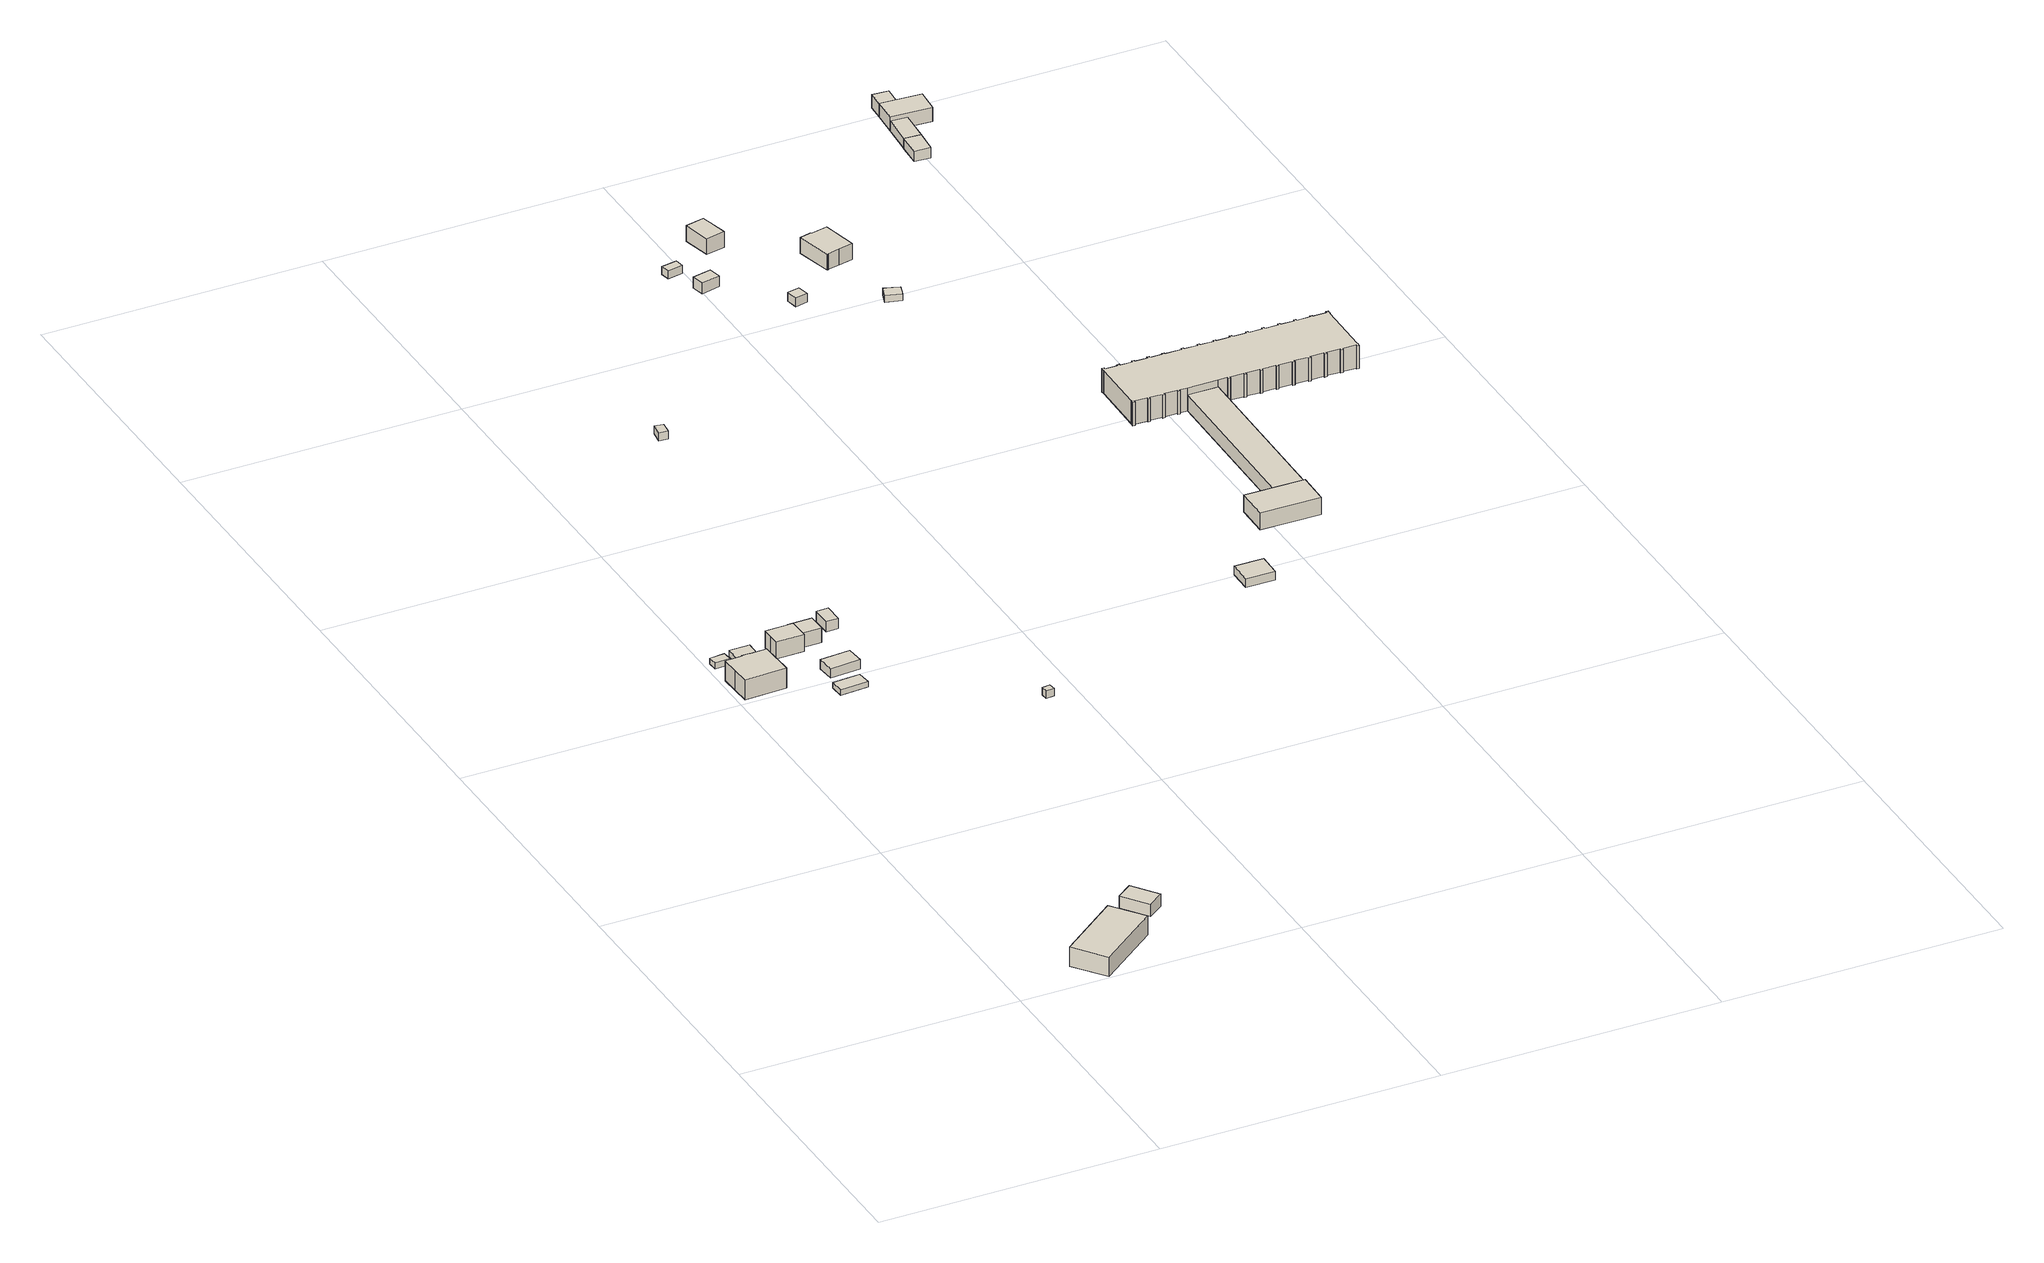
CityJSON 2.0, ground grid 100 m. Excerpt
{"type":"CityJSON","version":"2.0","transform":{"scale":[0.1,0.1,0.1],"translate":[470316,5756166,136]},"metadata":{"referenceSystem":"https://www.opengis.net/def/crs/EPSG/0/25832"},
"CityObjects":{
"building1":{"type":"Building","attributes":{"Gemeindeschluessel":"05711000","BezugspunktDach":"2000","function":"31001_2410","measuredHeight":9.26},"address":[{"country":"Germany","locality":"Bielefeld","thoroughfareNumber":"10","thoroughfareName":"Paderborner Straße"}],"geometry":[{"type":"Solid","lod":"1","boundaries":[[[[0,1,2,3]],[[4,5,6,7]],[[4,7,3,2]],[[5,4,2,1]],[[6,5,1,0]],[[7,6,0,3]]]]}]},
"building2":{"type":"Building","attributes":{"Gemeindeschluessel":"05711000","BezugspunktDach":"2000","function":"31001_2410","measuredHeight":5.54},"address":[{"country":"Germany","locality":"Bielefeld","thoroughfareNumber":"10","thoroughfareName":"Paderborner Straße"}],"geometry":[{"type":"Solid","lod":"1","boundaries":[[[[8,9,10,11]],[[12,13,14,15]],[[12,15,11,10]],[[13,12,10,9]],[[14,13,9,8]],[[15,14,8,11]]]]}]},
"building3":{"type":"Building","attributes":{"Gemeindeschluessel":"05711000","BezugspunktDach":"2000","function":"31001_1010","measuredHeight":11.24},"address":[{"country":"Germany","locality":"Bielefeld","thoroughfareNumber":"75","thoroughfareName":"Paderborner Straße"}],"geometry":[{"type":"Solid","lod":"1","boundaries":[[[[16,17,18,19,20,21,22,23,24,25]],[[26,27,28,29,30,31,32,33,34,35]],[[26,35,25,24]],[[27,26,24,23]],[[28,27,23,22]],[[29,28,22,21]],[[30,29,21,20]],[[31,30,20,19]],[[32,31,19,18]],[[33,32,18,17]],[[34,33,17,16]],[[35,34,16,25]]]]}]},
"building4":{"type":"Building","attributes":{"Gemeindeschluessel":"05711000","BezugspunktDach":"2000","function":"51009_1610","measuredHeight":2.2},"address":[{"country":"Germany"}],"geometry":[{"type":"Solid","lod":"1","boundaries":[[[[36,37,38,39]],[[40,41,42,43]],[[40,43,39,38]],[[41,40,38,37]],[[42,41,37,36]],[[43,42,36,39]]]]}]},
"building5":{"type":"Building","attributes":{"Gemeindeschluessel":"05711000","BezugspunktDach":"2000","function":"51009_1611","measuredHeight":2.4},"address":[{"country":"Germany"}],"geometry":[{"type":"Solid","lod":"1","boundaries":[[[[44,45,46,47]],[[48,49,50,51]],[[48,51,47,46]],[[49,48,46,45]],[[50,49,45,44]],[[51,50,44,47]]]]}]},
"building6":{"type":"Building","attributes":{"Gemeindeschluessel":"05711000","BezugspunktDach":"2000","function":"31001_9998","measuredHeight":1.96},"address":[{"country":"Germany","locality":"Bielefeld","thoroughfareNumber":"75","thoroughfareName":"Paderborner Straße"}],"geometry":[{"type":"Solid","lod":"1","boundaries":[[[[52,53,54,55]],[[56,57,58,59]],[[56,59,55,54]],[[57,56,54,53]],[[58,57,53,52]],[[59,58,52,55]]]]}]},
"building7":{"type":"Building","attributes":{"Gemeindeschluessel":"05711000","function":"31001_1010"},"address":[{"country":"Germany","locality":"Bielefeld","thoroughfareNumber":"77","thoroughfareName":"Paderborner Straße"}],"children":["building7-1","building7-2"]},
"building7-1":{"type":"BuildingPart","attributes":{"BezugspunktDach":"2000","measuredHeight":7.01},"parents":["building7"],"geometry":[{"type":"Solid","lod":"1","boundaries":[[[[60,61,62,63,64,65,66,67]],[[68,69,70,71,72,73,74,75]],[[68,75,67,66]],[[69,68,66,65]],[[70,69,65,64]],[[71,70,64,63]],[[72,71,63,62]],[[73,72,62,61]],[[74,73,61,60]],[[75,74,60,67]]]]}]},
"building7-2":{"type":"BuildingPart","attributes":{"BezugspunktDach":"2000","measuredHeight":7.21},"address":[{"country":"Germany","locality":"Bielefeld","thoroughfareNumber":"77","thoroughfareName":"Paderborner Straße"}],"parents":["building7"],"geometry":[{"type":"Solid","lod":"1","boundaries":[[[[76,77,78,79,80,81,82,83]],[[84,85,86,87,88,89,90,91]],[[84,91,83,82]],[[85,84,82,81]],[[86,85,81,80]],[[87,86,80,79]],[[88,87,79,78]],[[89,88,78,77]],[[90,89,77,76]],[[91,90,76,83]]]]}]},
"building8":{"type":"Building","attributes":{"Gemeindeschluessel":"05711000","BezugspunktDach":"2000","function":"31001_2460","measuredHeight":3.53},"address":[{"country":"Germany","locality":"Bielefeld","thoroughfareNumber":"75","thoroughfareName":"Paderborner Straße"}],"geometry":[{"type":"Solid","lod":"1","boundaries":[[[[92,93,94,95]],[[96,97,98,99]],[[96,99,95,94]],[[97,96,94,93]],[[98,97,93,92]],[[99,98,92,95]]]]}]},
"building9":{"type":"Building","attributes":{"Gemeindeschluessel":"05711000","BezugspunktDach":"2000","function":"31001_2460","measuredHeight":4.7},"address":[{"country":"Germany","locality":"Bielefeld","thoroughfareNumber":"77","thoroughfareName":"Paderborner Straße"}],"geometry":[{"type":"Solid","lod":"1","boundaries":[[[[100,101,102,103]],[[104,105,106,107]],[[104,107,103,102]],[[105,104,102,101]],[[106,105,101,100]],[[107,106,100,103]]]]}]},
"building10":{"type":"Building","attributes":{"Gemeindeschluessel":"05711000","BezugspunktDach":"2000","function":"31001_2523","measuredHeight":2.85},"address":[{"country":"Germany"}],"geometry":[{"type":"Solid","lod":"1","boundaries":[[[[108,109,110,111]],[[112,113,114,115]],[[112,115,111,110]],[[113,112,110,109]],[[114,113,109,108]],[[115,114,108,111]]]]}]},
"building11":{"type":"Building","attributes":{"Gemeindeschluessel":"05711000","BezugspunktDach":"2000","function":"31001_2500","measuredHeight":2.95},"address":[{"country":"Germany","locality":"Bielefeld","thoroughfareNumber":"3","thoroughfareName":"Am Schießstand"}],"geometry":[{"type":"Solid","lod":"1","boundaries":[[[[116,117,118,119]],[[120,121,122,123]],[[120,123,119,118]],[[121,120,118,117]],[[122,121,117,116]],[[123,122,116,119]]]]}]},
"building12":{"type":"Building","attributes":{"Gemeindeschluessel":"05711000","BezugspunktDach":"2000","function":"31001_2740","measuredHeight":3.48},"address":[{"country":"Germany","locality":"Bielefeld","thoroughfareNumber":"18","thoroughfareName":"Am Schießstand"}],"geometry":[{"type":"Solid","lod":"1","boundaries":[[[[124,125,126,127]],[[128,129,130,131]],[[128,131,127,126]],[[129,128,126,125]],[[130,129,125,124]],[[131,130,124,127]]]]}]},
"building13":{"type":"Building","attributes":{"Gemeindeschluessel":"05711000","BezugspunktDach":"2000","function":"31001_9998","measuredHeight":5.47},"address":[{"country":"Germany","locality":"Bielefeld","thoroughfareNumber":"18","thoroughfareName":"Am Schießstand"}],"geometry":[{"type":"Solid","lod":"1","boundaries":[[[[132,133,134,135]],[[136,137,138,139]],[[136,139,135,134]],[[137,136,134,133]],[[138,137,133,132]],[[139,138,132,135]]]]}]},
"building14":{"type":"Building","attributes":{"Gemeindeschluessel":"05711000","BezugspunktDach":"2000","function":"51009_1610","measuredHeight":3.13},"address":[{"country":"Germany"}],"geometry":[{"type":"Solid","lod":"1","boundaries":[[[[140,141,142,143]],[[144,145,146,147]],[[144,147,143,142]],[[145,144,142,141]],[[146,145,141,140]],[[147,146,140,143]]]]}]},
"building15":{"type":"Building","attributes":{"Gemeindeschluessel":"05711000","BezugspunktDach":"2000","function":"31001_9998","measuredHeight":4.25},"address":[{"country":"Germany","locality":"Bielefeld","thoroughfareNumber":"18","thoroughfareName":"Am Schießstand"}],"geometry":[{"type":"Solid","lod":"1","boundaries":[[[[148,149,150,151]],[[152,153,154,155]],[[152,155,151,150]],[[153,152,150,149]],[[154,153,149,148]],[[155,154,148,151]]]]}]},
"building16":{"type":"Building","attributes":{"Gemeindeschluessel":"05711000","BezugspunktDach":"2000","function":"31001_9998","measuredHeight":7.94},"address":[{"country":"Germany","locality":"Bielefeld","thoroughfareNumber":"18","thoroughfareName":"Am Schießstand"}],"geometry":[{"type":"Solid","lod":"1","boundaries":[[[[156,157,158,159]],[[160,161,162,163]],[[160,163,159,158]],[[161,160,158,157]],[[162,161,157,156]],[[163,162,156,159]]]]}]},
"building17":{"type":"Building","attributes":{"Gemeindeschluessel":"05711000","BezugspunktDach":"2000","function":"31001_2740","measuredHeight":2.81},"address":[{"country":"Germany","locality":"Bielefeld","thoroughfareNumber":"18","thoroughfareName":"Am Schießstand"}],"geometry":[{"type":"Solid","lod":"1","boundaries":[[[[164,165,166,167]],[[168,169,170,171]],[[168,171,167,166]],[[169,168,166,165]],[[170,169,165,164]],[[171,170,164,167]]]]}]},
"building18":{"type":"Building","attributes":{"Gemeindeschluessel":"05711000","BezugspunktDach":"2000","function":"31001_1010","measuredHeight":8.94},"address":[{"country":"Germany","locality":"Bielefeld","thoroughfareNumber":"18","thoroughfareName":"Am Schießstand"}],"geometry":[{"type":"Solid","lod":"1","boundaries":[[[[172,173,174,175,176,177,178,179,180,181]],[[182,183,184,185,186,187,188,189,190,191]],[[182,191,181,180]],[[183,182,180,179]],[[184,183,179,178]],[[185,184,178,177]],[[186,185,177,176]],[[187,186,176,175]],[[188,187,175,174]],[[189,188,174,173]],[[190,189,173,172]],[[191,190,172,181]]]]}]},
"building19":{"type":"Building","attributes":{"Gemeindeschluessel":"05711000","BezugspunktDach":"2000","function":"31001_1100","measuredHeight":8.61},"address":[{"country":"Germany","locality":"Bielefeld","thoroughfareNumber":"20","thoroughfareName":"Am Schießstand"}],"geometry":[{"type":"Solid","lod":"1","boundaries":[[[[192,193,194,195]],[[196,197,198,199]],[[196,199,195,194]],[[197,196,194,193]],[[198,197,193,192]],[[199,198,192,195]]]]}]},
"building20":{"type":"Building","attributes":{"Gemeindeschluessel":"05711000","BezugspunktDach":"2000","function":"31001_2720","measuredHeight":8.12},"address":[{"country":"Germany","locality":"Bielefeld","thoroughfareNumber":"20","thoroughfareName":"Am Schießstand"}],"geometry":[{"type":"Solid","lod":"1","boundaries":[[[[200,201,202,203]],[[204,205,206,207]],[[204,207,203,202]],[[205,204,202,201]],[[206,205,201,200]],[[207,206,200,203]]]]}]},
"building21":{"type":"Building","attributes":{"Gemeindeschluessel":"05711000","BezugspunktDach":"2100","function":"31001_2720","measuredHeight":8.75},"address":[{"country":"Germany","locality":"Bielefeld","thoroughfareNumber":"20","thoroughfareName":"Am Schießstand"}],"geometry":[{"type":"Solid","lod":"1","boundaries":[[[[208,209,210,211,212,213,214,215,216,217,218,219,220,221,222,223,224,225,226,227,228,229,230,231,232,233,234,235,236,237,238,239,240,241,242,243,244,245,246,247,248,249,250,251,252,253,254,255,256,257,258,259,260,261,262,263,264,265,266,267,268,269,270,271,272,273,274,275,276,277,278,279,280,281,282,283,284,285,286,287,288,289,290,291,292,293,294,295,296,297,298,299,300,301,302,303,304,305,306,307,308,309,310,311,312,313,314,315,316,317,318,319,320,321,322,323,324,325,326]],[[327,328,329,330,331,332,333,334,335,336,337,338,339,340,341,342,343,344,345,346,347,348,349,350,351,352,353,354,355,356,357,358,359,360,361,362,363,364,365,366,367,368,369,370,371,372,373,374,375,376,377,378,379,380,381,382,383,384,385,386,387,388,389,390,391,392,393,394,395,396,397,398,399,400,401,402,403,404,405,406,407,408,409,410,411,412,413,414,415,416,417,418,419,420,421,207,206,422,423,424,425,426,427,428,429,430,431,432,433,434,435,436,437,438,439,440,441,442,443]],[[327,443,326,325]],[[328,327,325,324]],[[329,328,324,323]],[[330,329,323,322]],[[331,330,322,321]],[[332,331,321,320]],[[333,332,320,319]],[[334,333,319,318]],[[335,334,318,317]],[[336,335,317,316]],[[337,336,316,315]],[[338,337,315,314]],[[339,338,314,313]],[[340,339,313,312]],[[341,340,312,311]],[[342,341,311,310]],[[343,342,310,309]],[[344,343,309,308]],[[345,344,308,307]],[[346,345,307,306]],[[347,346,306,305]],[[348,347,305,304]],[[349,348,304,303]],[[350,349,303,302]],[[351,350,302,301]],[[352,351,301,300]],[[353,352,300,299]],[[354,353,299,298]],[[355,354,298,297]],[[356,355,297,296]],[[357,356,296,295]],[[358,357,295,294]],[[359,358,294,293]],[[360,359,293,292]],[[361,360,292,291]],[[362,361,291,290]],[[363,362,290,289]],[[364,363,289,288]],[[365,364,288,287]],[[366,365,287,286]],[[367,366,286,285]],[[368,367,285,284]],[[369,368,284,283]],[[370,369,283,282]],[[371,370,282,281]],[[372,371,281,280]],[[373,372,280,279]],[[374,373,279,278]],[[375,374,278,277]],[[376,375,277,276]],[[377,376,276,275]],[[378,377,275,274]],[[379,378,274,273]],[[380,379,273,272]],[[381,380,272,271]],[[382,381,271,270]],[[383,382,270,269]],[[384,383,269,268]],[[385,384,268,267]],[[386,385,267,266]],[[387,386,266,265]],[[388,387,265,264]],[[389,388,264,263]],[[390,389,263,262]],[[391,390,262,261]],[[392,391,261,260]],[[393,392,260,259]],[[394,393,259,258]],[[395,394,258,257]],[[396,395,257,256]],[[397,396,256,255]],[[398,397,255,254]],[[399,398,254,253]],[[400,399,253,252]],[[401,400,252,251]],[[402,401,251,250]],[[403,402,250,249]],[[404,403,249,248]],[[405,404,248,247]],[[406,405,247,246]],[[407,406,246,245]],[[408,407,245,244]],[[409,408,244,243]],[[410,409,243,242]],[[411,410,242,241]],[[412,411,241,240]],[[413,412,240,239]],[[414,413,239,238]],[[415,414,238,237]],[[416,415,237,236]],[[417,416,236,235]],[[418,417,235,234]],[[419,418,234,233]],[[420,419,233,232]],[[421,420,232,231]],[[207,421,231,230]],[[206,207,230,229]],[[422,206,229,228]],[[423,422,228,227]],[[424,423,227,226]],[[425,424,226,225]],[[426,425,225,224]],[[427,426,224,223]],[[428,427,223,222]],[[429,428,222,221]],[[430,429,221,220]],[[431,430,220,219]],[[432,431,219,218]],[[433,432,218,217]],[[434,433,217,216]],[[435,434,216,215]],[[436,435,215,214]],[[437,436,214,213]],[[438,437,213,212]],[[439,438,212,211]],[[440,439,211,210]],[[441,440,210,209]],[[442,441,209,208]],[[443,442,208,326]]]]}]},
"building22":{"type":"Building","attributes":{"Gemeindeschluessel":"05711000","BezugspunktDach":"2000","function":"51009_1610","measuredHeight":3.89},"address":[{"country":"Germany"}],"geometry":[{"type":"Solid","lod":"1","boundaries":[[[[444,445,446,447]],[[448,449,450,451]],[[448,451,447,446]],[[449,448,446,445]],[[450,449,445,444]],[[451,450,444,447]]]]}]},
"building23":{"type":"Building","attributes":{"Gemeindeschluessel":"05711000","function":"31001_2100"},"address":[{"country":"Germany","locality":"Bielefeld","thoroughfareNumber":"4","thoroughfareName":"Am Schießstand"}],"children":["building23-1","building23-2","building23-3"]},
"building23-1":{"type":"BuildingPart","attributes":{"BezugspunktDach":"2000","measuredHeight":5.23},"parents":["building23"],"geometry":[{"type":"Solid","lod":"1","boundaries":[[[[452,453,454,455]],[[456,457,458,459]],[[456,459,455,454]],[[457,456,454,453]],[[458,457,453,452]],[[459,458,452,455]]]]}]},
"building23-2":{"type":"BuildingPart","attributes":{"BezugspunktDach":"2000","measuredHeight":3.78},"parents":["building23"],"geometry":[{"type":"Solid","lod":"1","boundaries":[[[[460,444,447,461]],[[462,463,457,464]],[[462,464,461,447]],[[463,462,447,444]],[[457,463,444,460]],[[464,457,460,461]]]]}]},
"building23-3":{"type":"BuildingPart","attributes":{"BezugspunktDach":"2000","measuredHeight":4.93},"parents":["building23"],"geometry":[{"type":"Solid","lod":"1","boundaries":[[[[465,466,467,468]],[[469,458,470,471]],[[469,471,468,467]],[[458,469,467,466]],[[470,458,466,465]],[[471,470,465,468]]]]}]}
},
"vertices":[
[456,289,81],[235,118,81],[321,6,81],[542,177,81],[321,6,9],[235,118,9],[456,289,9],[542,177,9],
[585,394,62],[529,353,62],[596,263,62],[651,304,62],[596,263,16],[529,353,16],[585,394,16],[651,304,16],
[61,2117,113],[61,2114,113],[1,2112,113],[3,2046,113],[6,1981,113],[156,1986,113],[153,2052,113],[151,2118,113],[91,2116,113],[91,2118,113],[91,2116,38],[151,2118,38],[153,2052,38],[156,1986,38],[6,1981,38],[3,2046,38],[1,2112,38],[61,2114,38],[61,2117,38],[91,2118,38],
[57,2233,57],[3,2229,57],[6,2194,57],[60,2198,57],[6,2194,35],[3,2229,35],[57,2233,35],[60,2198,35],
[152,2243,58],[79,2243,58],[79,2185,58],[151,2185,58],[79,2185,34],[79,2243,34],[152,2243,34],[151,2185,34],
[386,1925,60],[286,1918,60],[289,1867,60],[390,1874,60],[289,1867,40],[286,1918,40],[386,1925,40],[390,1874,40],
[308,2186,98],[307,2203,98],[306,2241,98],[292,2241,98],[206,2239,98],[207,2202,98],[208,2164,98],[308,2166,98],[208,2164,34],[207,2202,34],[206,2239,34],[292,2241,34],[306,2241,34],[307,2203,34],[308,2186,34],[308,2166,34],
[292,2253,90],[292,2241,90],[306,2241,90],[307,2220,90],[308,2186,90],[380,2187,90],[380,2221,90],[379,2254,90],[380,2221,35],[380,2187,35],[308,2186,35],[307,2220,35],[306,2241,35],[292,2241,35],[292,2253,35],[379,2254,35],
[413,2050,73],[303,2042,73],[308,1977,73],[417,1985,73],[308,1977,38],[303,2042,38],[413,2050,38],[417,1985,38],
[465,2309,74],[421,2308,74],[422,2239,74],[465,2239,74],[422,2239,35],[421,2308,35],[465,2309,35],[465,2239,35],
[886,1571,79],[857,1567,79],[859,1543,79],[889,1546,79],[859,1543,51],[857,1567,51],[886,1571,51],[889,1546,51],
[454,3536,79],[448,3492,79],[480,3487,79],[486,3531,79],[480,3487,49],[448,3492,49],[454,3536,49],[486,3531,49],
[953,4381,91],[896,4371,91],[902,4338,91],[958,4348,91],[902,4338,62],[896,4371,62],[953,4381,62],[958,4348,62],
[1019,4270,101],[950,4255,101],[960,4211,101],[1028,4226,101],[960,4211,60],[950,4255,60],[1019,4270,60],[1028,4226,60],
[1732,1955,78],[1731,1869,78],[1835,1868,78],[1837,1954,78],[1835,1868,46],[1731,1869,46],[1732,1955,46],[1837,1954,46],
[1230,4062,91],[1186,4053,91],[1194,4010,91],[1239,4020,91],[1194,4010,58],[1186,4053,58],[1230,4062,58],[1239,4020,58],
[1124,4532,120],[1056,4517,120],[1079,4416,120],[1147,4431,120],[1079,4416,61],[1056,4517,61],[1124,4532,61],[1147,4431,61],
[1474,3953,83],[1460,3910,83],[1516,3893,83],[1529,3935,83],[1516,3893,58],[1460,3910,58],[1474,3953,58],[1529,3935,58],
[1402,4303,118],[1391,4301,118],[1391,4303,118],[1350,4294,118],[1381,4164,118],[1385,4165,118],[1384,4167,118],[1431,4176,118],[1482,4187,118],[1454,4314,118],[1482,4187,59],[1431,4176,59],[1384,4167,59],[1385,4165,59],[1381,4164,59],[1350,4294,59],[1391,4303,59],[1391,4301,59],[1402,4303,59],[1454,4314,59],
[1922,2267,119],[1920,2147,119],[2136,2144,119],[2138,2265,119],[2136,2144,56],[1920,2147,56],[1922,2267,56],[2138,2265,56],
[2033,2894,117],[2025,2266,117],[2133,2265,117],[2141,2893,117],[2133,2265,56],[2025,2266,56],[2033,2894,56],[2141,2893,56],
[1848,3120,143],[1840,3120,143],[1840,3107,143],[1841,3107,143],[1838,2904,143],[1837,2904,143],[1837,2891,143],[1845,2891,143],[1845,2897,143],[1890,2896,143],[1890,2890,143],[1898,2890,143],[1898,2896,143],[1943,2895,143],[1943,2890,143],[1951,2890,143],[1951,2895,143],[1996,2895,143],[1996,2889,143],[2004,2889,143],[2004,2895,143],[2033,2894,143],[2141,2893,143],[2174,2893,143],[2174,2887,143],[2182,2887,143],[2183,2893,143],[2231,2892,143],[2231,2886,143],[2239,2886,143],[2239,2892,143],[2288,2891,143],[2288,2886,143],[2296,2885,143],[2296,2891,143],[2345,2891,143],[2345,2885,143],[2353,2885,143],[2353,2891,143],[2402,2890,143],[2402,2884,143],[2410,2884,143],[2410,2890,143],[2459,2889,143],[2459,2884,143],[2467,2883,143],[2467,2889,143],[2515,2889,143],[2515,2883,143],[2524,2883,143],[2524,2889,143],[2572,2888,143],[2572,2882,143],[2581,2882,143],[2581,2888,143],[2629,2887,143],[2629,2882,143],[2637,2881,143],[2638,2895,143],[2637,2895,143],[2639,3097,143],[2640,3097,143],[2640,3102,143],[2640,3111,143],[2632,3111,143],[2632,3105,143],[2583,3105,143],[2583,3111,143],[2575,3111,143],[2575,3106,143],[2526,3106,143],[2526,3112,143],[2518,3112,143],[2518,3106,143],[2470,3107,143],[2470,3113,143],[2462,3113,143],[2461,3107,143],[2413,3107,143],[2413,3113,143],[2405,3113,143],[2405,3108,143],[2356,3108,143],[2356,3114,143],[2348,3114,143],[2348,3108,143],[2299,3109,143],[2299,3115,143],[2291,3115,143],[2291,3109,143],[2242,3109,143],[2242,3115,143],[2234,3115,143],[2234,3109,143],[2185,3110,143],[2185,3116,143],[2177,3116,143],[2177,3110,143],[2128,3111,143],[2128,3116,143],[2120,3117,143],[2120,3111,143],[2060,3111,143],[2060,3117,143],[2052,3117,143],[2052,3112,143],[2007,3112,143],[2007,3118,143],[1999,3118,143],[1999,3112,143],[1954,3113,143],[1954,3118,143],[1946,3119,143],[1946,3113,143],[1901,3113,143],[1901,3119,143],[1893,3119,143],[1893,3113,143],[1848,3114,143],[1893,3113,56],[1893,3119,56],[1901,3119,56],[1901,3113,56],[1946,3113,56],[1946,3119,56],[1954,3118,56],[1954,3113,56],[1999,3112,56],[1999,3118,56],[2007,3118,56],[2007,3112,56],[2052,3112,56],[2052,3117,56],[2060,3117,56],[2060,3111,56],[2120,3111,56],[2120,3117,56],[2128,3116,56],[2128,3111,56],[2177,3110,56],[2177,3116,56],[2185,3116,56],[2185,3110,56],[2234,3109,56],[2234,3115,56],[2242,3115,56],[2242,3109,56],[2291,3109,56],[2291,3115,56],[2299,3115,56],[2299,3109,56],[2348,3108,56],[2348,3114,56],[2356,3114,56],[2356,3108,56],[2405,3108,56],[2405,3113,56],[2413,3113,56],[2413,3107,56],[2461,3107,56],[2462,3113,56],[2470,3113,56],[2470,3107,56],[2518,3106,56],[2518,3112,56],[2526,3112,56],[2526,3106,56],[2575,3106,56],[2575,3111,56],[2583,3111,56],[2583,3105,56],[2632,3105,56],[2632,3111,56],[2640,3111,56],[2640,3102,56],[2640,3097,56],[2639,3097,56],[2637,2895,56],[2638,2895,56],[2637,2881,56],[2629,2882,56],[2629,2887,56],[2581,2888,56],[2581,2882,56],[2572,2882,56],[2572,2888,56],[2524,2889,56],[2524,2883,56],[2515,2883,56],[2515,2889,56],[2467,2889,56],[2467,2883,56],[2459,2884,56],[2459,2889,56],[2410,2890,56],[2410,2884,56],[2402,2884,56],[2402,2890,56],[2353,2891,56],[2353,2885,56],[2345,2885,56],[2345,2891,56],[2296,2891,56],[2296,2885,56],[2288,2886,56],[2288,2891,56],[2239,2892,56],[2239,2886,56],[2231,2886,56],[2231,2892,56],[2183,2893,56],[2182,2887,56],[2174,2887,56],[2174,2893,56],[2004,2895,56],[2004,2889,56],[1996,2889,56],[1996,2895,56],[1951,2895,56],[1951,2890,56],[1943,2890,56],[1943,2895,56],[1898,2896,56],[1898,2890,56],[1890,2890,56],[1890,2896,56],[1845,2897,56],[1845,2891,56],[1837,2891,56],[1837,2904,56],[1838,2904,56],[1841,3107,56],[1840,3107,56],[1840,3120,56],[1848,3120,56],[1848,3114,56],
[1917,4693,112],[1911,4609,112],[1969,4605,112],[1976,4689,112],[1969,4605,73],[1911,4609,73],[1917,4693,73],[1976,4689,73],
[1931,4898,126],[1925,4809,126],[2072,4800,126],[2079,4888,126],[2072,4800,74],[1925,4809,74],[1931,4898,74],[2079,4888,74],
[1925,4809,112],[1985,4805,112],[1976,4689,74],[1917,4693,74],[1985,4805,74],
[1935,4960,123],[1931,4898,123],[1989,4894,123],[1994,4956,123],[1989,4894,74],[1935,4960,74],[1994,4956,74]
]}
